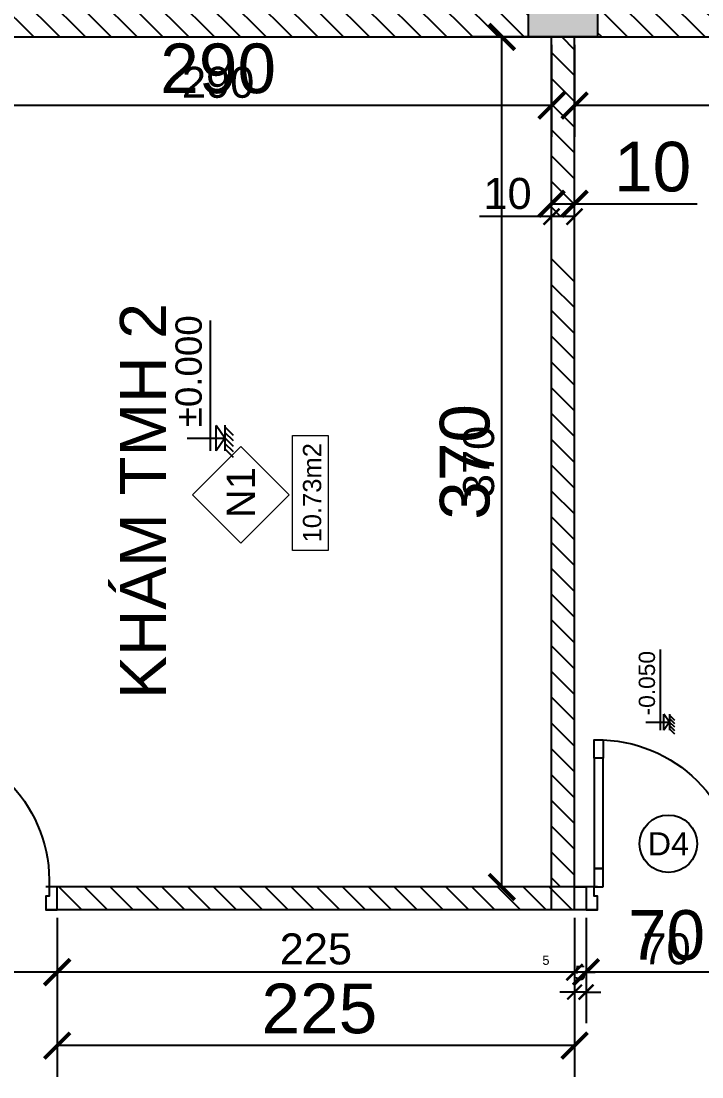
# Model space of a CAD drawing. Header units: millimetres. Extents: x -26398 to 135532, y -376633 to 43268.
# Drawn here: x 9301.4 to 9597.4, y -358347.6 to -357888.1 of the extents above; entities that cross this region are included whole.
import ezdxf
from ezdxf.enums import TextEntityAlignment as Align

# ---------------------------------------------------------------- set-up
doc = ezdxf.new("R2010")
doc.units = ezdxf.units.MM
for name, color, linetype in [('0 @ 5', 7, 'Continuous'), ('0 @ 8', 7, 'Continuous'), ('A-Door', 150, 'Continuous'), ('A5-KICHTHUOC', 251, 'Continuous'), ('cửa', 152, 'Continuous'), ('NT', 1, 'Continuous'), ('TƯỜNG', 52, 'Continuous'), ('TƯỜNG @ 5', 52, 'Continuous'), ('TƯỜNG @ 8', 52, 'Continuous')]:
    doc.layers.add(name, color=color, linetype=linetype)
doc.layers.add('A6-GHICHU', color=147, linetype='Continuous', lineweight=20)
doc.styles.add('GHICHU35', font='', dxfattribs={"width": 0.9, "height": 350})
doc.styles.get("Standard").update_dxf_attribs({"font": 'arial.ttf'})
doc.styles.add('TUANH', font='')
doc.styles.get('GHICHU35').set_extended_font_data('VNI-Helve')
doc.styles.get('TUANH').set_extended_font_data('VNI-Helve-Condense', bold=True)
doc.dimstyles.new('SCALE dimmatbang', dxfattribs={"dimscale": 70, "dimtxt": 2.7, "dimasz": 1.4, "dimexe": 1.7, "dimexo": 0.7, "dimtad": 1, "dimtoh": 1, "dimdec": 1, "dimtxsty": 'Standard', "dimblk": 'ARCHTICK', "dimcen": 2.5, "dimclrd": 1, "dimclre": 256, "dimadec": 0, "dimazin": 0, "dimtfac": 1, "dimtdec": 1, "dimtmove": 0, "dimatfit": 3, "dimfxl": 1, "dimarcsym": 0})
pattern_1 = [(135, (-202.924, -361103.396), (-5.61266, -5.61266), [])]

# ---------------------------------------------------------------- blocks, each defined once
blk = doc.blocks.new('A$C7DB75F4D')
at = {"layer": 'A-Door'}
for points in [[(625, 740), (625, 660), (665, 660), (665, 740)], [(625, 180), (625, 660), (665, 660), (665, 180)], [(625, 100), (625, 180), (665, 180), (665, 100)], [(35, 100), (35, 60), (50, 60), (50, 50), (50, 0), (0, 0), (0, 100)], [(665, 100), (700, 100), (700, 0), (650, 0), (650, 50), (650, 60), (665, 60)]]:
    blk.add_lwpolyline(points, close=True, dxfattribs=at)
at = {"layer": 'NT', "color": 1}
blk.add_arc((650, 125), 615.5, 92.3278, 182.3278, dxfattribs=at)
blk = doc.blocks.new('1-cote nen')
for p, q in [((-1.8, 267.2), (-1.8, 0)), ((-91.4, 101.9), (827.5, 101.9)), ((-1.8, 0), (-91.4, 62.9)), ((-91.4, 62.9), (87.7, 62.9)), ((89.6, 0), (-91.4, 0)), ((-1.8, 0), (87.7, 62.9)), ((-137.3, -60), (-77.3, 0)), ((-98.7, -60), (-38.7, 0)), ((-60, -60), (0, 0)), ((-21.3, -60), (38.7, 0)), ((17.3, -60), (77.3, 0))]:
    blk.add_line(p, q)
at = {"ltscale": 50, "style": 'GHICHU35', "width": 0.9}
blk.add_attdef('%%P0.000', (75.5, 163.9), '', height=187.5, dxfattribs=at)
blk = doc.blocks.new('_ArchTick')
at = {"color": 0, "linetype": 'ByBlock', "const_width": 0.15}
blk.add_lwpolyline([(-0.5, -0.5), (0.5, 0.5)], dxfattribs=at)
blk = doc.blocks.new('*D7966')
at = {"lineweight": -2, "transparency": 16777216}
for p, q in [((9247.05, -358280.55), (9247.05, -358315.62)), ((9317.05, -358280.55), (9317.05, -358315.62))]:
    blk.add_line(p, q, dxfattribs=at)
at = {"color": 1, "lineweight": -2, "transparency": 16777216}
blk.add_line((9317.05, -358302.02), (9247.05, -358302.02), dxfattribs=at)
at = {"layer": 'DEFPOINTS', "color": 0, "transparency": 16777216}
for p in [(9247.05, -358274.95), (9317.05, -358274.95), (9247.05, -358302.02)]:
    blk.add_point(p, dxfattribs=at)
at = {"color": 1, "lineweight": -2, "transparency": 16777216, "xscale": 11.2, "yscale": 11.2, "zscale": 11.2, "rotation": 180}
blk.add_blockref('_ArchTick', (9247.05, -358302.02), dxfattribs=at)
at = {"color": 1, "lineweight": -2, "transparency": 16777216, "xscale": 11.2, "yscale": 11.2, "zscale": 11.2}
blk.add_blockref('_ArchTick', (9317.05, -358302.02), dxfattribs=at)
at = {"color": 0, "transparency": 16777216, "insert": (9282.05, -358285.99), "char_height": 21.6, "attachment_point": 5}
blk.add_mtext('70', dxfattribs=at)
blk = doc.blocks.new('*D7967')
at = {"lineweight": -2, "transparency": 16777216}
for p, q in [((9247.05, -358278.45), (9247.05, -358310.52)), ((9317.05, -358278.45), (9317.05, -358310.52))]:
    blk.add_line(p, q, dxfattribs=at)
at = {"color": 1, "lineweight": -2, "transparency": 16777216}
blk.add_line((9317.05, -358302.02), (9247.05, -358302.02), dxfattribs=at)
at = {"layer": 'DEFPOINTS', "color": 0, "transparency": 16777216}
for p in [(9247.05, -358274.95), (9317.05, -358274.95), (9247.05, -358302.02)]:
    blk.add_point(p, dxfattribs=at)
at = {"color": 1, "lineweight": -2, "transparency": 16777216, "xscale": 7, "yscale": 7, "zscale": 7, "rotation": 180}
blk.add_blockref('_ArchTick', (9247.05, -358302.02), dxfattribs=at)
at = {"color": 1, "lineweight": -2, "transparency": 16777216, "xscale": 7, "yscale": 7, "zscale": 7}
blk.add_blockref('_ArchTick', (9317.05, -358302.02), dxfattribs=at)
at = {"color": 0, "transparency": 16777216, "insert": (9282.05, -358292), "char_height": 13.5, "attachment_point": 5}
blk.add_mtext('70', dxfattribs=at)
blk = doc.blocks.new('*D7984')
at = {"lineweight": -2, "transparency": 16777216}
for p, q in [((9547.05, -358280.55), (9547.05, -358315.62)), ((9617.05, -358280.55), (9617.05, -358315.62))]:
    blk.add_line(p, q, dxfattribs=at)
at = {"color": 1, "lineweight": -2, "transparency": 16777216}
blk.add_line((9617.05, -358302.02), (9547.05, -358302.02), dxfattribs=at)
at = {"layer": 'DEFPOINTS', "color": 0, "transparency": 16777216}
for p in [(9547.05, -358274.95), (9617.05, -358274.95), (9547.05, -358302.02)]:
    blk.add_point(p, dxfattribs=at)
at = {"color": 1, "lineweight": -2, "transparency": 16777216, "xscale": 11.2, "yscale": 11.2, "zscale": 11.2, "rotation": 180}
blk.add_blockref('_ArchTick', (9547.05, -358302.02), dxfattribs=at)
at = {"color": 1, "lineweight": -2, "transparency": 16777216, "xscale": 11.2, "yscale": 11.2, "zscale": 11.2}
blk.add_blockref('_ArchTick', (9617.05, -358302.02), dxfattribs=at)
at = {"color": 0, "transparency": 16777216, "insert": (9582.05, -358285.99), "char_height": 21.6, "attachment_point": 5}
blk.add_mtext('70', dxfattribs=at)
blk = doc.blocks.new('*D7985')
at = {"lineweight": -2, "transparency": 16777216}
for p, q in [((9547.05, -358278.45), (9547.05, -358310.52)), ((9617.05, -358278.45), (9617.05, -358310.52))]:
    blk.add_line(p, q, dxfattribs=at)
at = {"color": 1, "lineweight": -2, "transparency": 16777216}
blk.add_line((9617.05, -358302.02), (9547.05, -358302.02), dxfattribs=at)
at = {"layer": 'DEFPOINTS', "color": 0, "transparency": 16777216}
for p in [(9547.05, -358274.95), (9617.05, -358274.95), (9547.05, -358302.02)]:
    blk.add_point(p, dxfattribs=at)
at = {"color": 1, "lineweight": -2, "transparency": 16777216, "xscale": 7, "yscale": 7, "zscale": 7, "rotation": 180}
blk.add_blockref('_ArchTick', (9547.05, -358302.02), dxfattribs=at)
at = {"color": 1, "lineweight": -2, "transparency": 16777216, "xscale": 7, "yscale": 7, "zscale": 7}
blk.add_blockref('_ArchTick', (9617.05, -358302.02), dxfattribs=at)
at = {"color": 0, "transparency": 16777216, "insert": (9582.05, -358292), "char_height": 13.5, "attachment_point": 5}
blk.add_mtext('70', dxfattribs=at)
blk = doc.blocks.new('*D7986')
at = {"lineweight": -2, "transparency": 16777216}
for p, q in [((9542.05, -358280.55), (9542.05, -358324.29)), ((9547.05, -358280.55), (9547.05, -358324.29))]:
    blk.add_line(p, q, dxfattribs=at)
at = {"color": 1, "lineweight": -2, "transparency": 16777216}
for p, q in [((9542.05, -358310.69), (9535.65, -358310.69)), ((9547.05, -358310.69), (9542.05, -358310.69)), ((9547.05, -358310.69), (9553.45, -358310.69))]:
    blk.add_line(p, q, dxfattribs=at)
at = {"layer": 'DEFPOINTS', "color": 0, "transparency": 16777216}
for p in [(9542.05, -358274.95), (9547.05, -358274.95), (9542.05, -358310.69)]:
    blk.add_point(p, dxfattribs=at)
at = {"color": 1, "lineweight": -2, "transparency": 16777216, "xscale": 6.4, "yscale": 6.4, "zscale": 6.4}
blk.add_blockref('_ArchTick', (9542.05, -358310.69), dxfattribs=at)
at = {"color": 1, "lineweight": -2, "transparency": 16777216, "xscale": 6.4, "yscale": 6.4, "zscale": 6.4, "rotation": 180}
blk.add_blockref('_ArchTick', (9547.05, -358310.69), dxfattribs=at)
at = {"color": 0, "transparency": 16777216, "insert": (9544.55, -358302.43), "char_height": 6.4, "attachment_point": 5}
blk.add_mtext('5', dxfattribs=at)
blk = doc.blocks.new('*D7987')
at = {"lineweight": -2, "transparency": 16777216}
for p, q in [((9542.05, -358278.45), (9542.05, -358310.52)), ((9547.05, -358278.45), (9547.05, -358310.52))]:
    blk.add_line(p, q, dxfattribs=at)
at = {"color": 1, "lineweight": -2, "transparency": 16777216}
for p, q in [((9542.05, -358302.02), (9525.14, -358302.02)), ((9547.05, -358302.02), (9542.05, -358302.02)), ((9547.05, -358302.02), (9551.05, -358302.02))]:
    blk.add_line(p, q, dxfattribs=at)
at = {"layer": 'DEFPOINTS', "color": 0, "transparency": 16777216}
for p in [(9542.05, -358274.95), (9547.05, -358274.95), (9542.05, -358302.02)]:
    blk.add_point(p, dxfattribs=at)
at = {"color": 1, "lineweight": -2, "transparency": 16777216, "xscale": 4, "yscale": 4, "zscale": 4}
blk.add_blockref('_ArchTick', (9542.05, -358302.02), dxfattribs=at)
at = {"color": 1, "lineweight": -2, "transparency": 16777216, "xscale": 4, "yscale": 4, "zscale": 4, "rotation": 180}
blk.add_blockref('_ArchTick', (9547.05, -358302.02), dxfattribs=at)
at = {"color": 0, "transparency": 16777216, "insert": (9529.6, -358296.86), "char_height": 4, "attachment_point": 5}
blk.add_mtext('5', dxfattribs=at)
blk = doc.blocks.new('*D7988')
at = {"lineweight": -2, "transparency": 16777216}
for p, q in [((9317.05, -358280.55), (9317.05, -358347.6)), ((9542.05, -358280.55), (9542.05, -358347.6))]:
    blk.add_line(p, q, dxfattribs=at)
at = {"color": 1, "lineweight": -2, "transparency": 16777216}
blk.add_line((9542.05, -358334), (9317.05, -358334), dxfattribs=at)
at = {"layer": 'DEFPOINTS', "color": 0, "transparency": 16777216}
for p in [(9317.05, -358274.95), (9542.05, -358274.95), (9317.05, -358334)]:
    blk.add_point(p, dxfattribs=at)
at = {"color": 1, "lineweight": -2, "transparency": 16777216, "xscale": 11.2, "yscale": 11.2, "zscale": 11.2, "rotation": 180}
blk.add_blockref('_ArchTick', (9317.05, -358334), dxfattribs=at)
at = {"color": 1, "lineweight": -2, "transparency": 16777216, "xscale": 11.2, "yscale": 11.2, "zscale": 11.2}
blk.add_blockref('_ArchTick', (9542.05, -358334), dxfattribs=at)
at = {"color": 0, "transparency": 16777216, "insert": (9431.07, -358317.98), "char_height": 21.6, "attachment_point": 5}
blk.add_mtext('225', dxfattribs=at)
blk = doc.blocks.new('*D7989')
at = {"lineweight": -2, "transparency": 16777216}
for p, q in [((9317.05, -358278.45), (9317.05, -358310.52)), ((9542.05, -358278.45), (9542.05, -358310.52))]:
    blk.add_line(p, q, dxfattribs=at)
at = {"color": 1, "lineweight": -2, "transparency": 16777216}
blk.add_line((9542.05, -358302.02), (9317.05, -358302.02), dxfattribs=at)
at = {"layer": 'DEFPOINTS', "color": 0, "transparency": 16777216}
for p in [(9317.05, -358274.95), (9542.05, -358274.95), (9317.05, -358302.02)]:
    blk.add_point(p, dxfattribs=at)
at = {"color": 1, "lineweight": -2, "transparency": 16777216, "xscale": 7, "yscale": 7, "zscale": 7, "rotation": 180}
blk.add_blockref('_ArchTick', (9317.05, -358302.02), dxfattribs=at)
at = {"color": 1, "lineweight": -2, "transparency": 16777216, "xscale": 7, "yscale": 7, "zscale": 7}
blk.add_blockref('_ArchTick', (9542.05, -358302.02), dxfattribs=at)
at = {"color": 0, "transparency": 16777216, "insert": (9429.55, -358292), "char_height": 13.5, "attachment_point": 5}
blk.add_mtext('225', dxfattribs=at)
blk = doc.blocks.new('*D7804')
at = {"lineweight": -2, "transparency": 16777216}
for p, q in [((9532.05, -357969.95), (9532.05, -357953.99)), ((9542.05, -357969.95), (9542.05, -357953.99))]:
    blk.add_line(p, q, dxfattribs=at)
at = {"color": 1, "lineweight": -2, "transparency": 16777216}
for p, q in [((9532.05, -357967.59), (9542.05, -357967.59)), ((9542.05, -357967.59), (9595.44, -357967.59))]:
    blk.add_line(p, q, dxfattribs=at)
at = {"layer": 'DEFPOINTS', "color": 0, "transparency": 16777216}
for p in [(9532.05, -357967.59), (9532.05, -357975.55), (9542.05, -357975.55)]:
    blk.add_point(p, dxfattribs=at)
at = {"color": 1, "lineweight": -2, "transparency": 16777216, "xscale": 11.2, "yscale": 11.2, "zscale": 11.2, "rotation": 180}
blk.add_blockref('_ArchTick', (9532.05, -357967.59), dxfattribs=at)
at = {"color": 1, "lineweight": -2, "transparency": 16777216, "xscale": 11.2, "yscale": 11.2, "zscale": 11.2}
blk.add_blockref('_ArchTick', (9542.05, -357967.59), dxfattribs=at)
at = {"color": 0, "transparency": 16777216, "insert": (9576.02, -357951.57), "char_height": 21.6, "attachment_point": 5}
blk.add_mtext('10', dxfattribs=at)
blk = doc.blocks.new('*D7805')
at = {"lineweight": -2, "transparency": 16777216}
for p, q in [((9532.05, -357972.05), (9532.05, -357964.69)), ((9542.05, -357972.05), (9542.05, -357964.69))]:
    blk.add_line(p, q, dxfattribs=at)
at = {"color": 1, "lineweight": -2, "transparency": 16777216}
for p, q in [((9532.05, -357973.19), (9500.77, -357973.19)), ((9542.05, -357973.19), (9532.05, -357973.19))]:
    blk.add_line(p, q, dxfattribs=at)
at = {"layer": 'DEFPOINTS', "color": 0, "transparency": 16777216}
for p in [(9532.05, -357973.19), (9532.05, -357975.55), (9542.05, -357975.55)]:
    blk.add_point(p, dxfattribs=at)
at = {"color": 1, "lineweight": -2, "transparency": 16777216, "xscale": 7, "yscale": 7, "zscale": 7, "rotation": 180}
blk.add_blockref('_ArchTick', (9532.05, -357973.19), dxfattribs=at)
at = {"color": 1, "lineweight": -2, "transparency": 16777216, "xscale": 7, "yscale": 7, "zscale": 7}
blk.add_blockref('_ArchTick', (9542.05, -357973.19), dxfattribs=at)
at = {"color": 0, "transparency": 16777216, "insert": (9512.91, -357963.18), "char_height": 13.5, "attachment_point": 5}
blk.add_mtext('10', dxfattribs=at)
blk = doc.blocks.new('*D7836')
at = {"layer": 'DEFPOINTS', "color": 0, "transparency": 16777216}
for p in [(9542.05, -357894.95), (9832.05, -357894.95), (9542.05, -357924.82)]:
    blk.add_point(p, dxfattribs=at)
at = {"layer": 'TƯỜNG', "lineweight": -2, "transparency": 16777216}
for p, q in [((9542.05, -357900.55), (9542.05, -357938.42)), ((9832.05, -357900.55), (9832.05, -357938.42))]:
    blk.add_line(p, q, dxfattribs=at)
at = {"layer": 'TƯỜNG', "color": 1, "lineweight": -2, "transparency": 16777216}
blk.add_line((9832.05, -357924.82), (9542.05, -357924.82), dxfattribs=at)
at = {"layer": 'TƯỜNG', "color": 1, "lineweight": -2, "transparency": 16777216, "xscale": 11.2, "yscale": 11.2, "zscale": 11.2, "rotation": 180}
blk.add_blockref('_ArchTick', (9542.05, -357924.82), dxfattribs=at)
at = {"layer": 'TƯỜNG', "color": 1, "lineweight": -2, "transparency": 16777216, "xscale": 11.2, "yscale": 11.2, "zscale": 11.2}
blk.add_blockref('_ArchTick', (9832.05, -357924.82), dxfattribs=at)
at = {"layer": 'TƯỜNG', "color": 0, "transparency": 16777216, "insert": (9687.05, -357908.79), "char_height": 21.6, "attachment_point": 5}
blk.add_mtext('290', dxfattribs=at)
blk = doc.blocks.new('*D7837')
at = {"layer": 'DEFPOINTS', "color": 0, "transparency": 16777216}
for p in [(9542.05, -357894.95), (9832.05, -357894.95), (9542.05, -357924.82)]:
    blk.add_point(p, dxfattribs=at)
at = {"layer": 'TƯỜNG', "lineweight": -2, "transparency": 16777216}
for p, q in [((9542.05, -357898.45), (9542.05, -357933.32)), ((9832.05, -357898.45), (9832.05, -357933.32))]:
    blk.add_line(p, q, dxfattribs=at)
at = {"layer": 'TƯỜNG', "color": 1, "lineweight": -2, "transparency": 16777216}
blk.add_line((9832.05, -357924.82), (9542.05, -357924.82), dxfattribs=at)
at = {"layer": 'TƯỜNG', "color": 1, "lineweight": -2, "transparency": 16777216, "xscale": 7, "yscale": 7, "zscale": 7, "rotation": 180}
blk.add_blockref('_ArchTick', (9542.05, -357924.82), dxfattribs=at)
at = {"layer": 'TƯỜNG', "color": 1, "lineweight": -2, "transparency": 16777216, "xscale": 7, "yscale": 7, "zscale": 7}
blk.add_blockref('_ArchTick', (9832.05, -357924.82), dxfattribs=at)
at = {"layer": 'TƯỜNG', "color": 0, "transparency": 16777216, "insert": (9687.05, -357914.8), "char_height": 13.5, "attachment_point": 5}
blk.add_mtext('290', dxfattribs=at)
blk = doc.blocks.new('*D7840')
at = {"lineweight": -2, "transparency": 16777216}
for p, q in [((9526.45, -357894.95), (9496.84, -357894.95)), ((9526.45, -358264.95), (9496.84, -358264.95))]:
    blk.add_line(p, q, dxfattribs=at)
at = {"color": 1, "lineweight": -2, "transparency": 16777216}
blk.add_line((9510.44, -358264.95), (9510.44, -357894.95), dxfattribs=at)
at = {"layer": 'DEFPOINTS', "color": 0, "transparency": 16777216}
for p in [(9510.44, -357894.95), (9532.05, -357894.95), (9532.05, -358264.95)]:
    blk.add_point(p, dxfattribs=at)
at = {"color": 1, "lineweight": -2, "transparency": 16777216, "xscale": 11.2, "yscale": 11.2, "zscale": 11.2}
for p, rotation in [((9510.44, -357894.95), 90), ((9510.44, -358264.95), 270)]:
    blk.add_blockref('_ArchTick', p, dxfattribs=dict(at, rotation=rotation))
at = {"color": 0, "transparency": 16777216, "insert": (9494.4, -358079.95), "char_height": 21.6, "attachment_point": 5, "rotation": 90}
blk.add_mtext('370', dxfattribs=at)
blk = doc.blocks.new('*D7841')
at = {"lineweight": -2, "transparency": 16777216}
for p, q in [((9528.55, -357894.95), (9501.94, -357894.95)), ((9528.55, -358264.95), (9501.94, -358264.95))]:
    blk.add_line(p, q, dxfattribs=at)
at = {"color": 1, "lineweight": -2, "transparency": 16777216}
blk.add_line((9510.44, -358264.95), (9510.44, -357894.95), dxfattribs=at)
at = {"layer": 'DEFPOINTS', "color": 0, "transparency": 16777216}
for p in [(9510.44, -357894.95), (9532.05, -357894.95), (9532.05, -358264.95)]:
    blk.add_point(p, dxfattribs=at)
at = {"color": 1, "lineweight": -2, "transparency": 16777216, "xscale": 7, "yscale": 7, "zscale": 7}
for p, rotation in [((9510.44, -357894.95), 90), ((9510.44, -358264.95), 270)]:
    blk.add_blockref('_ArchTick', p, dxfattribs=dict(at, rotation=rotation))
at = {"color": 0, "transparency": 16777216, "insert": (9500.42, -358079.95), "char_height": 13.5, "attachment_point": 5, "rotation": 90}
blk.add_mtext('370', dxfattribs=at)
blk = doc.blocks.new('*D7842')
at = {"lineweight": -2, "transparency": 16777216}
for p, q in [((9242.05, -357900.55), (9242.05, -357938.42)), ((9532.05, -357900.55), (9532.05, -357938.42))]:
    blk.add_line(p, q, dxfattribs=at)
at = {"color": 1, "lineweight": -2, "transparency": 16777216}
blk.add_line((9532.05, -357924.82), (9242.05, -357924.82), dxfattribs=at)
at = {"layer": 'DEFPOINTS', "color": 0, "transparency": 16777216}
for p in [(9242.05, -357894.95), (9532.05, -357894.95), (9242.05, -357924.82)]:
    blk.add_point(p, dxfattribs=at)
at = {"color": 1, "lineweight": -2, "transparency": 16777216, "xscale": 11.2, "yscale": 11.2, "zscale": 11.2, "rotation": 180}
blk.add_blockref('_ArchTick', (9242.05, -357924.82), dxfattribs=at)
at = {"color": 1, "lineweight": -2, "transparency": 16777216, "xscale": 11.2, "yscale": 11.2, "zscale": 11.2}
blk.add_blockref('_ArchTick', (9532.05, -357924.82), dxfattribs=at)
at = {"color": 0, "transparency": 16777216, "insert": (9387.05, -357908.79), "char_height": 21.6, "attachment_point": 5}
blk.add_mtext('290', dxfattribs=at)
blk = doc.blocks.new('*D7843')
at = {"lineweight": -2, "transparency": 16777216}
for p, q in [((9242.05, -357898.45), (9242.05, -357933.32)), ((9532.05, -357898.45), (9532.05, -357933.32))]:
    blk.add_line(p, q, dxfattribs=at)
at = {"color": 1, "lineweight": -2, "transparency": 16777216}
blk.add_line((9532.05, -357924.82), (9242.05, -357924.82), dxfattribs=at)
at = {"layer": 'DEFPOINTS', "color": 0, "transparency": 16777216}
for p in [(9242.05, -357894.95), (9532.05, -357894.95), (9242.05, -357924.82)]:
    blk.add_point(p, dxfattribs=at)
at = {"color": 1, "lineweight": -2, "transparency": 16777216, "xscale": 7, "yscale": 7, "zscale": 7, "rotation": 180}
blk.add_blockref('_ArchTick', (9242.05, -357924.82), dxfattribs=at)
at = {"color": 1, "lineweight": -2, "transparency": 16777216, "xscale": 7, "yscale": 7, "zscale": 7}
blk.add_blockref('_ArchTick', (9532.05, -357924.82), dxfattribs=at)
at = {"color": 0, "transparency": 16777216, "insert": (9387.05, -357914.8), "char_height": 13.5, "attachment_point": 5}
blk.add_mtext('290', dxfattribs=at)
blk = doc.blocks.new('*U9210')
at = {"layer": '0 @ 5'}
dim = blk.add_linear_dim(base=(9247.05, -358302.02), p1=(9317.05, -358274.95), p2=(9247.05, -358274.95), angle=180, dimstyle='SCALE dimmatbang', override={"dimscale": 5, "dimtix": 0, "dimtofl": 1, "dimtmove": 0, "dimatfit": 3}, dxfattribs=at)
dim.commit()
dim.dimension.update_dxf_attribs({"geometry": '*D7967', "text_midpoint": (9282.05, -358292)})
at = {"layer": '0 @ 8'}
dim = blk.add_linear_dim(base=(9247.05, -358302.02), p1=(9317.05, -358274.95), p2=(9247.05, -358274.95), angle=180, dimstyle='SCALE dimmatbang', override={"dimscale": 8, "dimtix": 0, "dimtofl": 1, "dimtmove": 0, "dimatfit": 3}, dxfattribs=at)
dim.commit()
dim.dimension.update_dxf_attribs({"geometry": '*D7966', "text_midpoint": (9282.05, -358285.99)})
blk = doc.blocks.new('*U9219')
at = {"layer": '0 @ 5'}
dim = blk.add_linear_dim(base=(9547.05, -358302.02), p1=(9617.05, -358274.95), p2=(9547.05, -358274.95), angle=180, dimstyle='SCALE dimmatbang', override={"dimscale": 5, "dimtix": 0, "dimtofl": 1, "dimtmove": 0, "dimatfit": 3}, dxfattribs=at)
dim.commit()
dim.dimension.update_dxf_attribs({"geometry": '*D7985', "text_midpoint": (9582.05, -358292)})
at = {"layer": '0 @ 8'}
dim = blk.add_linear_dim(base=(9547.05, -358302.02), p1=(9617.05, -358274.95), p2=(9547.05, -358274.95), angle=180, dimstyle='SCALE dimmatbang', override={"dimscale": 8, "dimtix": 0, "dimtofl": 1, "dimtmove": 0, "dimatfit": 3}, dxfattribs=at)
dim.commit()
dim.dimension.update_dxf_attribs({"geometry": '*D7984', "text_midpoint": (9582.05, -358285.99)})
blk = doc.blocks.new('*U9220')
at = {"layer": '0 @ 5'}
dim = blk.add_linear_dim(base=(9542.05, -358302.02), p1=(9547.05, -358274.95), p2=(9542.05, -358274.95), angle=180, dimstyle='SCALE dimmatbang', override={"dimscale": 5, "dimtxt": 0.8, "dimasz": 0.8, "dimtix": 0, "dimtofl": 1, "dimtmove": 0, "dimatfit": 3}, dxfattribs=at)
dim.commit()
dim.dimension.update_dxf_attribs({"geometry": '*D7987', "text_midpoint": (9529.6, -358296.86)})
at = {"layer": '0 @ 8'}
dim = blk.add_linear_dim(base=(9542.05, -358310.69), p1=(9547.05, -358274.95), p2=(9542.05, -358274.95), angle=180, dimstyle='SCALE dimmatbang', override={"dimscale": 8, "dimtxt": 0.8, "dimasz": 0.8, "dimtix": 0, "dimtofl": 1, "dimtmove": 0, "dimatfit": 3}, dxfattribs=at)
dim.commit()
dim.dimension.update_dxf_attribs({"geometry": '*D7986', "text_midpoint": (9544.55, -358310.69), "dimtype": 128})
blk = doc.blocks.new('*U9221')
at = {"layer": '0 @ 5'}
dim = blk.add_linear_dim(base=(9317.05, -358302.02), p1=(9542.05, -358274.95), p2=(9317.05, -358274.95), angle=180, dimstyle='SCALE dimmatbang', override={"dimscale": 5, "dimtix": 0, "dimtofl": 1, "dimtmove": 0, "dimatfit": 3}, dxfattribs=at)
dim.commit()
dim.dimension.update_dxf_attribs({"geometry": '*D7989', "text_midpoint": (9429.55, -358292)})
at = {"layer": '0 @ 8'}
dim = blk.add_linear_dim(base=(9317.05, -358334), p1=(9542.05, -358274.95), p2=(9317.05, -358274.95), angle=180, dimstyle='SCALE dimmatbang', override={"dimscale": 8, "dimtix": 0, "dimtofl": 1, "dimtmove": 0, "dimatfit": 3}, dxfattribs=at)
dim.commit()
dim.dimension.update_dxf_attribs({"geometry": '*D7988', "text_midpoint": (9431.07, -358334), "dimtype": 128})
blk = doc.blocks.new('*U9241')
at = {"layer": '0 @ 5'}
dim = blk.add_linear_dim(base=(9532.05, -357973.19), p1=(9542.05, -357975.55), p2=(9532.05, -357975.55), angle=180, dimstyle='SCALE dimmatbang', override={"dimscale": 5, "dimtix": 0, "dimtofl": 1, "dimtmove": 0, "dimatfit": 3}, dxfattribs=at)
dim.commit()
dim.dimension.update_dxf_attribs({"geometry": '*D7805', "text_midpoint": (9512.91, -357963.18)})
at = {"layer": '0 @ 8'}
dim = blk.add_linear_dim(base=(9532.05, -357967.59), p1=(9542.05, -357975.55), p2=(9532.05, -357975.55), angle=180, dimstyle='SCALE dimmatbang', override={"dimscale": 8, "dimtix": 0, "dimtofl": 1, "dimtmove": 0, "dimatfit": 3}, dxfattribs=at)
dim.commit()
dim.dimension.update_dxf_attribs({"geometry": '*D7804', "text_midpoint": (9576.02, -357967.59), "dimtype": 128})
blk = doc.blocks.new('*U9266')
at = {"layer": 'TƯỜNG @ 5'}
dim = blk.add_linear_dim(base=(9542.05, -357924.82), p1=(9832.05, -357894.95), p2=(9542.05, -357894.95), angle=180, dimstyle='SCALE dimmatbang', override={"dimscale": 5, "dimtix": 0, "dimtofl": 1, "dimtmove": 0, "dimatfit": 3}, dxfattribs=at)
dim.commit()
dim.dimension.update_dxf_attribs({"geometry": '*D7837', "text_midpoint": (9687.05, -357914.8)})
at = {"layer": 'TƯỜNG @ 8'}
dim = blk.add_linear_dim(base=(9542.05, -357924.82), p1=(9832.05, -357894.95), p2=(9542.05, -357894.95), angle=180, dimstyle='SCALE dimmatbang', override={"dimscale": 8, "dimtix": 0, "dimtofl": 1, "dimtmove": 0, "dimatfit": 3}, dxfattribs=at)
dim.commit()
dim.dimension.update_dxf_attribs({"geometry": '*D7836', "text_midpoint": (9687.05, -357908.79)})
blk = doc.blocks.new('*U9268')
at = {"layer": '0 @ 5'}
dim = blk.add_linear_dim(base=(9510.44, -357894.95), p1=(9532.05, -358264.95), p2=(9532.05, -357894.95), angle=90, dimstyle='SCALE dimmatbang', override={"dimscale": 5, "dimtix": 0, "dimtofl": 1, "dimtmove": 0, "dimatfit": 3}, dxfattribs=at)
dim.commit()
dim.dimension.update_dxf_attribs({"geometry": '*D7841', "text_midpoint": (9500.42, -358079.95)})
at = {"layer": '0 @ 8'}
dim = blk.add_linear_dim(base=(9510.44, -357894.95), p1=(9532.05, -358264.95), p2=(9532.05, -357894.95), angle=90, dimstyle='SCALE dimmatbang', override={"dimscale": 8, "dimtix": 0, "dimtofl": 1, "dimtmove": 0, "dimatfit": 3}, dxfattribs=at)
dim.commit()
dim.dimension.update_dxf_attribs({"geometry": '*D7840', "text_midpoint": (9494.4, -358079.95)})
blk = doc.blocks.new('*U9269')
at = {"layer": '0 @ 5'}
dim = blk.add_linear_dim(base=(9242.05, -357924.82), p1=(9532.05, -357894.95), p2=(9242.05, -357894.95), angle=180, dimstyle='SCALE dimmatbang', override={"dimscale": 5, "dimtix": 0, "dimtofl": 1, "dimtmove": 0, "dimatfit": 3}, dxfattribs=at)
dim.commit()
dim.dimension.update_dxf_attribs({"geometry": '*D7843', "text_midpoint": (9387.05, -357914.8)})
at = {"layer": '0 @ 8'}
dim = blk.add_linear_dim(base=(9242.05, -357924.82), p1=(9532.05, -357894.95), p2=(9242.05, -357894.95), angle=180, dimstyle='SCALE dimmatbang', override={"dimscale": 8, "dimtix": 0, "dimtofl": 1, "dimtmove": 0, "dimatfit": 3}, dxfattribs=at)
dim.commit()
dim.dimension.update_dxf_attribs({"geometry": '*D7842', "text_midpoint": (9387.05, -357908.79)})

msp = doc.modelspace()

# ---------------------------------------------------------------- hatches: boundary and pattern name
h = msp.add_hatch(color=1)
h.dxf.hatch_style = 1
h.paths.add_polyline_path([(9522.05, -357894.95), (9552.05, -357894.95), (9552.05, -357874.95), (9522.05, -357874.95)])
at = {"layer": 'TƯỜNG'}
h = msp.add_hatch(dxfattribs=at)
h.set_pattern_fill('ANSI31', color=256, scale=2.5, angle=90)
h.set_pattern_definition(pattern_1)
h.paths.add_polyline_path([(7457.05, -357874.95), (7457.05, -357894.95), (8022.05, -357894.95), (8022.05, -357874.95)])
h.paths.add_polyline_path([(8322.05, -357894.95), (8322.05, -357874.95), (8052.05, -357874.95), (8052.05, -357894.95)])
h.paths.add_polyline_path([(8652.05, -357874.95), (8652.05, -357894.95), (8922.05, -357894.95), (8922.05, -357875.49), (8921.51, -357874.95)])
h.paths.add_polyline_path([(8622.05, -357894.95), (8622.05, -357874.95), (8352.05, -357874.95), (8352.05, -357894.95)])
h.paths.add_polyline_path([(8952.05, -357874.95), (8952.05, -357894.26), (8952.73, -357894.95), (9222.05, -357894.95), (9222.05, -357874.95)])
h.paths.add_polyline_path([(9252.05, -357874.95), (9252.05, -357894.95), (9522.05, -357894.95), (9522.05, -357874.95)])
h.paths.add_polyline_path([(9822.05, -357894.95), (9822.05, -357874.95), (9552.05, -357874.95), (9552.05, -357894.95)])
h.paths.add_polyline_path([(10222.05, -357894.95), (10222.05, -357874.95), (9852.05, -357874.95), (9852.05, -357894.95)])
h.paths.add_polyline_path([(10605.97, -357894.95), (10605.97, -357875.07), (10616.65, -357875.07), (10616.53, -357874.95), (10252.05, -357874.95), (10252.05, -357894.95)])
h = msp.add_hatch(dxfattribs=at)
h.set_pattern_fill('ANSI31', color=256, scale=2.5, angle=90)
h.set_pattern_definition(pattern_1)
h.paths.add_polyline_path([(9317.05, -358264.95), (9317.05, -358274.95), (9532.05, -358274.95), (9532.05, -358264.95)])
h.paths.add_polyline_path([(9532.05, -358264.95), (9532.05, -358274.95), (9542.05, -358274.95), (9542.05, -358264.95)])

# ---------------------------------------------------------------- linework, layer by layer
at = {"linetype": 'Continuous'}
msp.add_line((9535.68, -357972.76), (9532.05, -357969.12), dxfattribs=at)
for points in [[(9552.05, -357874.95), (9552.05, -357894.95), (9522.05, -357894.95), (9522.05, -357874.95)], [(9542.05, -358264.95), (9547.05, -358264.95), (9547.05, -358274.95), (9542.05, -358274.95)]]:
    msp.add_lwpolyline(points, close=True)
msp.add_circle((9582.87, -358246.15), 12.52)
at = {"layer": 'A6-GHICHU', "ltscale": 0.5}
for points in [[(9419.43, -358118.55), (9419.43, -358068.44), (9434.88, -358068.44), (9434.88, -358118.55)], [(9417.94, -358094.23), (9396.93, -358073.21), (9375.91, -358094.23), (9396.93, -358115.24)]]:
    msp.add_lwpolyline(points, close=True, dxfattribs=at)
at = {"layer": 'TƯỜNG'}
for p, q in [((7457.05, -357894.95), (10617.05, -357894.95)), ((9532.05, -358274.95), (9532.05, -357894.95)), ((9542.05, -357900.55), (9536.45, -357894.95)), ((9542.05, -358274.95), (9542.05, -357894.95)), ((9542.05, -357911.77), (9532.05, -357901.77)), ((9542.05, -357923), (9532.05, -357913)), ((9542.05, -357934.22), (9532.05, -357924.22)), ((9542.05, -357945.45), (9532.05, -357935.45)), ((9542.05, -357956.67), (9532.05, -357946.67)), ((9542.05, -357967.9), (9532.05, -357957.9)), ((9542.05, -358001.57), (9532.05, -357991.57)), ((9542.05, -358012.8), (9532.05, -358002.8)), ((9542.05, -358024.03), (9532.05, -358014.03)), ((9542.05, -358035.25), (9532.05, -358025.25)), ((9542.05, -358046.48), (9532.05, -358036.48)), ((9542.05, -358057.7), (9532.05, -358047.7)), ((9542.05, -358068.93), (9532.05, -358058.93)), ((9542.05, -358080.15), (9532.05, -358070.15)), ((9542.05, -358091.38), (9532.05, -358081.38)), ((9542.05, -358102.6), (9532.05, -358092.6)), ((9542.05, -358113.83), (9532.05, -358103.83)), ((9542.05, -358125.05), (9532.05, -358115.05)), ((9542.05, -358136.28), (9532.05, -358126.28)), ((9542.05, -358147.5), (9532.05, -358137.5)), ((9542.05, -358158.73), (9532.05, -358148.73)), ((9542.05, -358169.95), (9532.05, -358159.95)), ((9542.05, -358181.18), (9532.05, -358171.18)), ((9542.05, -358192.4), (9532.05, -358182.4)), ((9542.05, -358203.63), (9532.05, -358193.63)), ((9542.05, -358214.86), (9532.05, -358204.86)), ((9542.05, -358226.08), (9532.05, -358216.08)), ((9542.05, -358237.31), (9532.05, -358227.31)), ((9542.05, -358248.53), (9532.05, -358238.53)), ((9542.05, -358259.76), (9532.05, -358249.76)), ((9536.01, -358264.95), (9532.05, -358260.98)), ((9552.05, -358264.95), (9312.05, -358264.95)), ((9552.05, -358274.95), (9312.05, -358274.95))]:
    msp.add_line(p, q, dxfattribs=at)

# ---------------------------------------------------------------- block references
for name in ['*U9268', '*U9269', '*U9241', '*U9210', '*U9219', '*U9221', '*U9220']:
    msp.add_blockref(name, (0, 0))
at = {"layer": 'A5-KICHTHUOC', "ltscale": 0.5}
ref = msp.add_blockref('1-cote nen', (9390.03, -358069.5), dxfattribs=dict(at, xscale=0.06173531862781489, yscale=0.06173531862781489, zscale=0.06173531862781489, rotation=90))
ref.add_attrib('%%P0.000', '%%P0.000', (9379.91, -358064.84), dxfattribs={"layer": '0', "color": 4, "ltscale": 50, "height": 11.432, "rotation": 90})
ref = msp.add_blockref('1-cote nen', (9583.3, -358193.15), dxfattribs=dict(at, xscale=0.0382254171401861, yscale=0.0382254171401861, zscale=0.0382254171401861, rotation=90))
ref.add_attrib('%%P0.000', '-0.050', (9577.03, -358190.27), dxfattribs={"layer": '0', "color": 4, "ltscale": 50, "height": 7.079, "rotation": 90})
at = {"layer": 'cửa', "xscale": -0.1, "yscale": 0.1, "zscale": 0.1}
for p in [(9317.05, -358274.95), (9617.05, -358274.95)]:
    msp.add_blockref('A$C7DB75F4D', p, dxfattribs=at)
at = {"layer": 'TƯỜNG'}
msp.add_blockref('*U9266', (0, 0), dxfattribs=at)

# ---------------------------------------------------------------- texts
msp.add_text('KHÁM TMH 2', height=20, rotation=90).set_placement((9354.33, -358096.93), align=Align.MIDDLE_CENTER)
at = {"layer": 'A6-GHICHU', "ltscale": 0.5, "attachment_point": 5, "rotation": 90, "style": 'TUANH'}
for s, insert, char_height in [('{\\fArial|b0|i0|c163|p34;10.73\\fArial|b0|i0|c0|p34;m2}', (9427.96, -358093.36), 7.9559), ('{\\fArial|b0|i0|c0|p34;N1}', (9396.9, -358093.29), 12.3835)]:
    msp.add_mtext(s, dxfattribs=dict(at, insert=insert, char_height=char_height))
at = {"layer": 'TƯỜNG'}
msp.add_text('D4', height=10.015, dxfattribs=at).set_placement((9582.87, -358246.15), align=Align.MIDDLE_CENTER)

doc.saveas('drawing.dxf')
